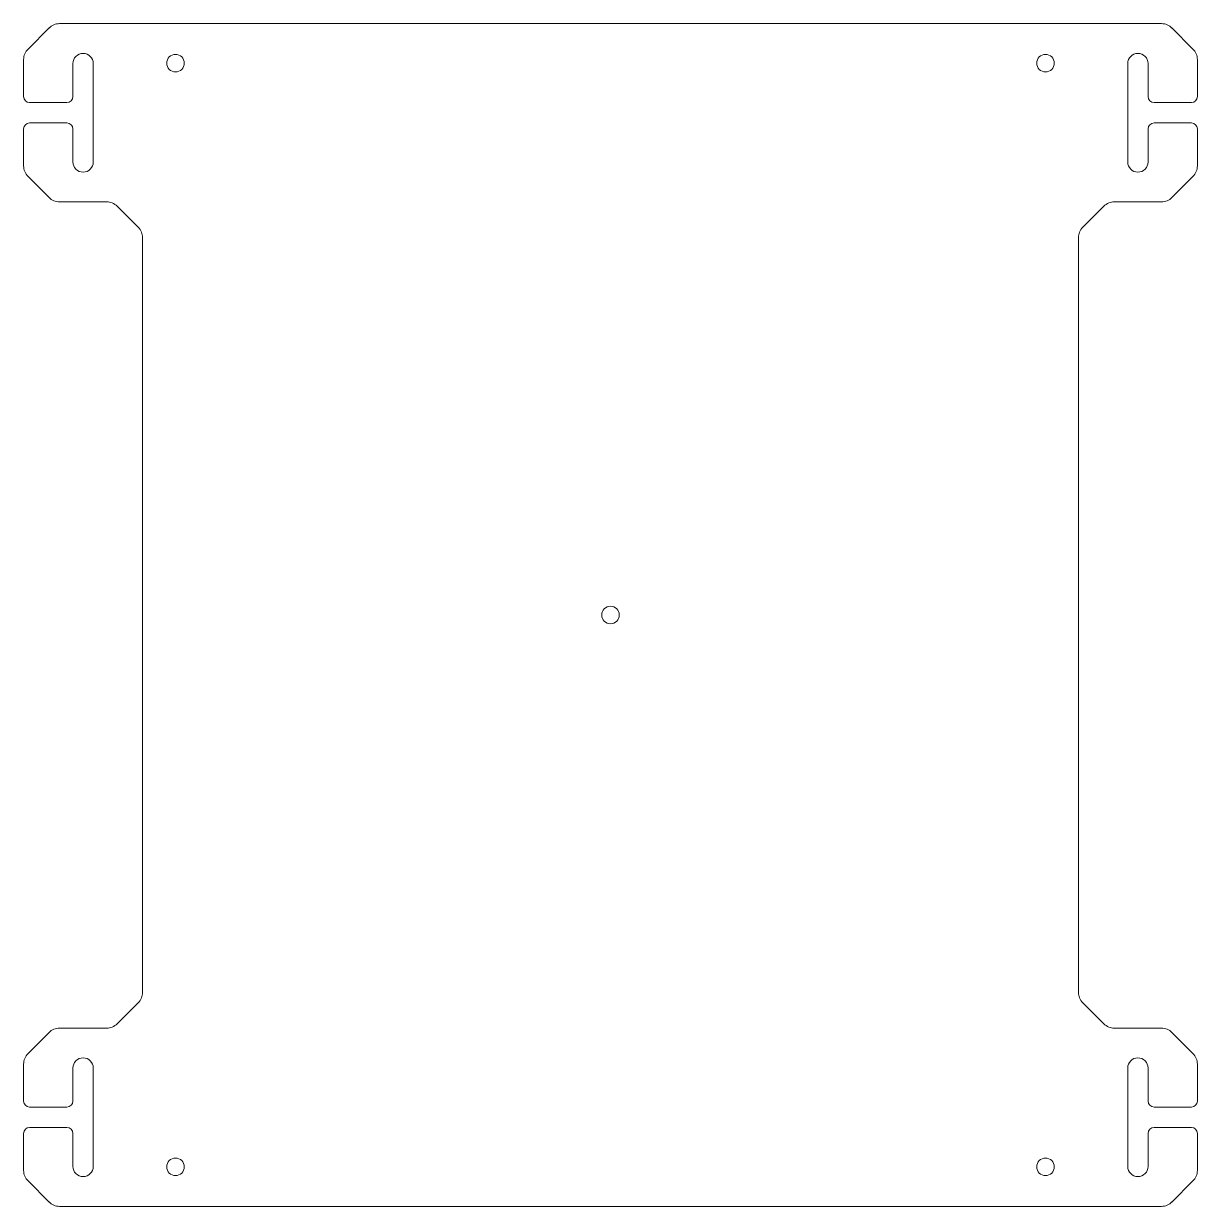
# Model space of a CAD drawing. Header units: inches. Extents: x -9.9 to 9.9, y -10 to 10.
import ezdxf

# ---------------------------------------------------------------- set-up
doc = ezdxf.new("R2010")
doc.units = ezdxf.units.IN
doc.header["$MEASUREMENT"] = 0

msp = doc.modelspace()

# ---------------------------------------------------------------- linework, layer by layer
at = {"color": 7, "linetype": 'Continuous', "lineweight": 15}
for p, q in [((-9.802, 9.528), (-9.448, 9.882)), ((9.271, 9.955), (-9.271, 9.955)), ((9.448, 9.882), (9.802, 9.528)), ((-9.875, 9.351), (-9.875, 8.727)), ((-9.047, 9.283), (-9.047, 8.727)), ((-8.703, 7.627), (-8.703, 9.283)), ((8.703, 9.283), (8.703, 7.627)), ((9.047, 8.727), (9.047, 9.283)), ((9.875, 9.351), (9.875, 8.727)), ((-9.775, 8.627), (-9.147, 8.627)), ((9.147, 8.627), (9.775, 8.627)), ((-9.875, 8.183), (-9.875, 7.559)), ((-9.775, 8.283), (-9.147, 8.283)), ((-9.047, 8.183), (-9.047, 7.627)), ((9.047, 7.627), (9.047, 8.183)), ((9.147, 8.283), (9.775, 8.283)), ((9.875, 8.183), (9.875, 7.559)), ((-9.448, 7.028), (-9.802, 7.382)), ((9.802, 7.382), (9.448, 7.028)), ((-8.479, 6.955), (-9.271, 6.955)), ((-7.948, 6.528), (-8.302, 6.882)), ((8.302, 6.882), (7.948, 6.528)), ((8.479, 6.955), (9.271, 6.955)), ((-7.875, -6.351), (-7.875, 6.351)), ((7.875, -6.351), (7.875, 6.351)), ((-8.302, -6.882), (-7.948, -6.528)), ((7.948, -6.528), (8.302, -6.882)), ((-8.479, -6.955), (-9.271, -6.955)), ((8.479, -6.955), (9.271, -6.955)), ((-9.802, -7.382), (-9.448, -7.028)), ((9.448, -7.028), (9.802, -7.382)), ((-9.875, -8.183), (-9.875, -7.559)), ((9.875, -8.183), (9.875, -7.559)), ((-9.047, -7.627), (-9.047, -8.183)), ((-8.703, -9.283), (-8.703, -7.627)), ((8.703, -7.627), (8.703, -9.283)), ((9.047, -8.183), (9.047, -7.627)), ((-9.775, -8.283), (-9.147, -8.283)), ((9.147, -8.283), (9.775, -8.283)), ((-9.875, -9.351), (-9.875, -8.727)), ((-9.775, -8.627), (-9.147, -8.627)), ((-9.047, -8.727), (-9.047, -9.283)), ((9.047, -9.283), (9.047, -8.727)), ((9.147, -8.627), (9.775, -8.627)), ((9.875, -9.351), (9.875, -8.727)), ((-9.448, -9.882), (-9.802, -9.528)), ((9.802, -9.528), (9.448, -9.882)), ((9.271, -9.955), (-9.271, -9.955))]:
    msp.add_line(p, q, dxfattribs=at)
for centre in [(-7.32, 9.29), (7.32, 9.29), (0, 0), (-7.32, -9.29), (7.32, -9.29)]:
    msp.add_circle(centre, 0.148, dxfattribs=at)
for centre, radius, start, end in [((-9.271, 9.705), 0.25, 90, 135), ((9.271, 9.705), 0.25, 45, 90), ((-9.625, 9.351), 0.25, 135, 180), ((-8.875, 9.283), 0.172, 0, 180), ((8.875, 9.283), 0.172, 0, 180), ((9.625, 9.351), 0.25, 0, 45), ((-9.775, 8.727), 0.1, 180, 270), ((-9.147, 8.727), 0.1, 270, 0), ((9.147, 8.727), 0.1, 180, 270), ((9.775, 8.727), 0.1, 270, 0), ((-9.775, 8.183), 0.1, 90, 180), ((-9.147, 8.183), 0.1, 0, 90), ((9.147, 8.183), 0.1, 90, 180), ((9.775, 8.183), 0.1, 0, 90), ((-8.875, 7.627), 0.172, 180, 0), ((8.875, 7.627), 0.172, 180, 0), ((-9.625, 7.559), 0.25, 180, 225), ((9.625, 7.559), 0.25, 315, 0), ((-9.271, 7.205), 0.25, 225, 270), ((9.271, 7.205), 0.25, 270, 315), ((-8.479, 6.705), 0.25, 45, 90), ((8.479, 6.705), 0.25, 90, 135), ((-8.125, 6.351), 0.25, 0, 45), ((8.125, 6.351), 0.25, 135, 180), ((-8.125, -6.351), 0.25, 315, 0), ((8.125, -6.351), 0.25, 180, 225), ((-9.271, -7.205), 0.25, 90, 135), ((-8.479, -6.705), 0.25, 270, 315), ((8.479, -6.705), 0.25, 225, 270), ((9.271, -7.205), 0.25, 45, 90), ((-9.625, -7.559), 0.25, 135, 180), ((-8.875, -7.627), 0.172, 0, 180), ((8.875, -7.627), 0.172, 0, 180), ((9.625, -7.559), 0.25, 0, 45), ((-9.775, -8.183), 0.1, 180, 270), ((-9.147, -8.183), 0.1, 270, 0), ((9.147, -8.183), 0.1, 180, 270), ((9.775, -8.183), 0.1, 270, 0), ((-9.775, -8.727), 0.1, 90, 180), ((-9.147, -8.727), 0.1, 0, 90), ((9.147, -8.727), 0.1, 90, 180), ((9.775, -8.727), 0.1, 0, 90), ((-9.625, -9.351), 0.25, 180, 225), ((-8.875, -9.283), 0.172, 180, 0), ((8.875, -9.283), 0.172, 180, 0), ((9.625, -9.351), 0.25, 315, 0), ((-9.271, -9.705), 0.25, 225, 270), ((9.271, -9.705), 0.25, 270, 315)]:
    msp.add_arc(centre, radius, start, end, dxfattribs=at)

doc.saveas('drawing.dxf')
